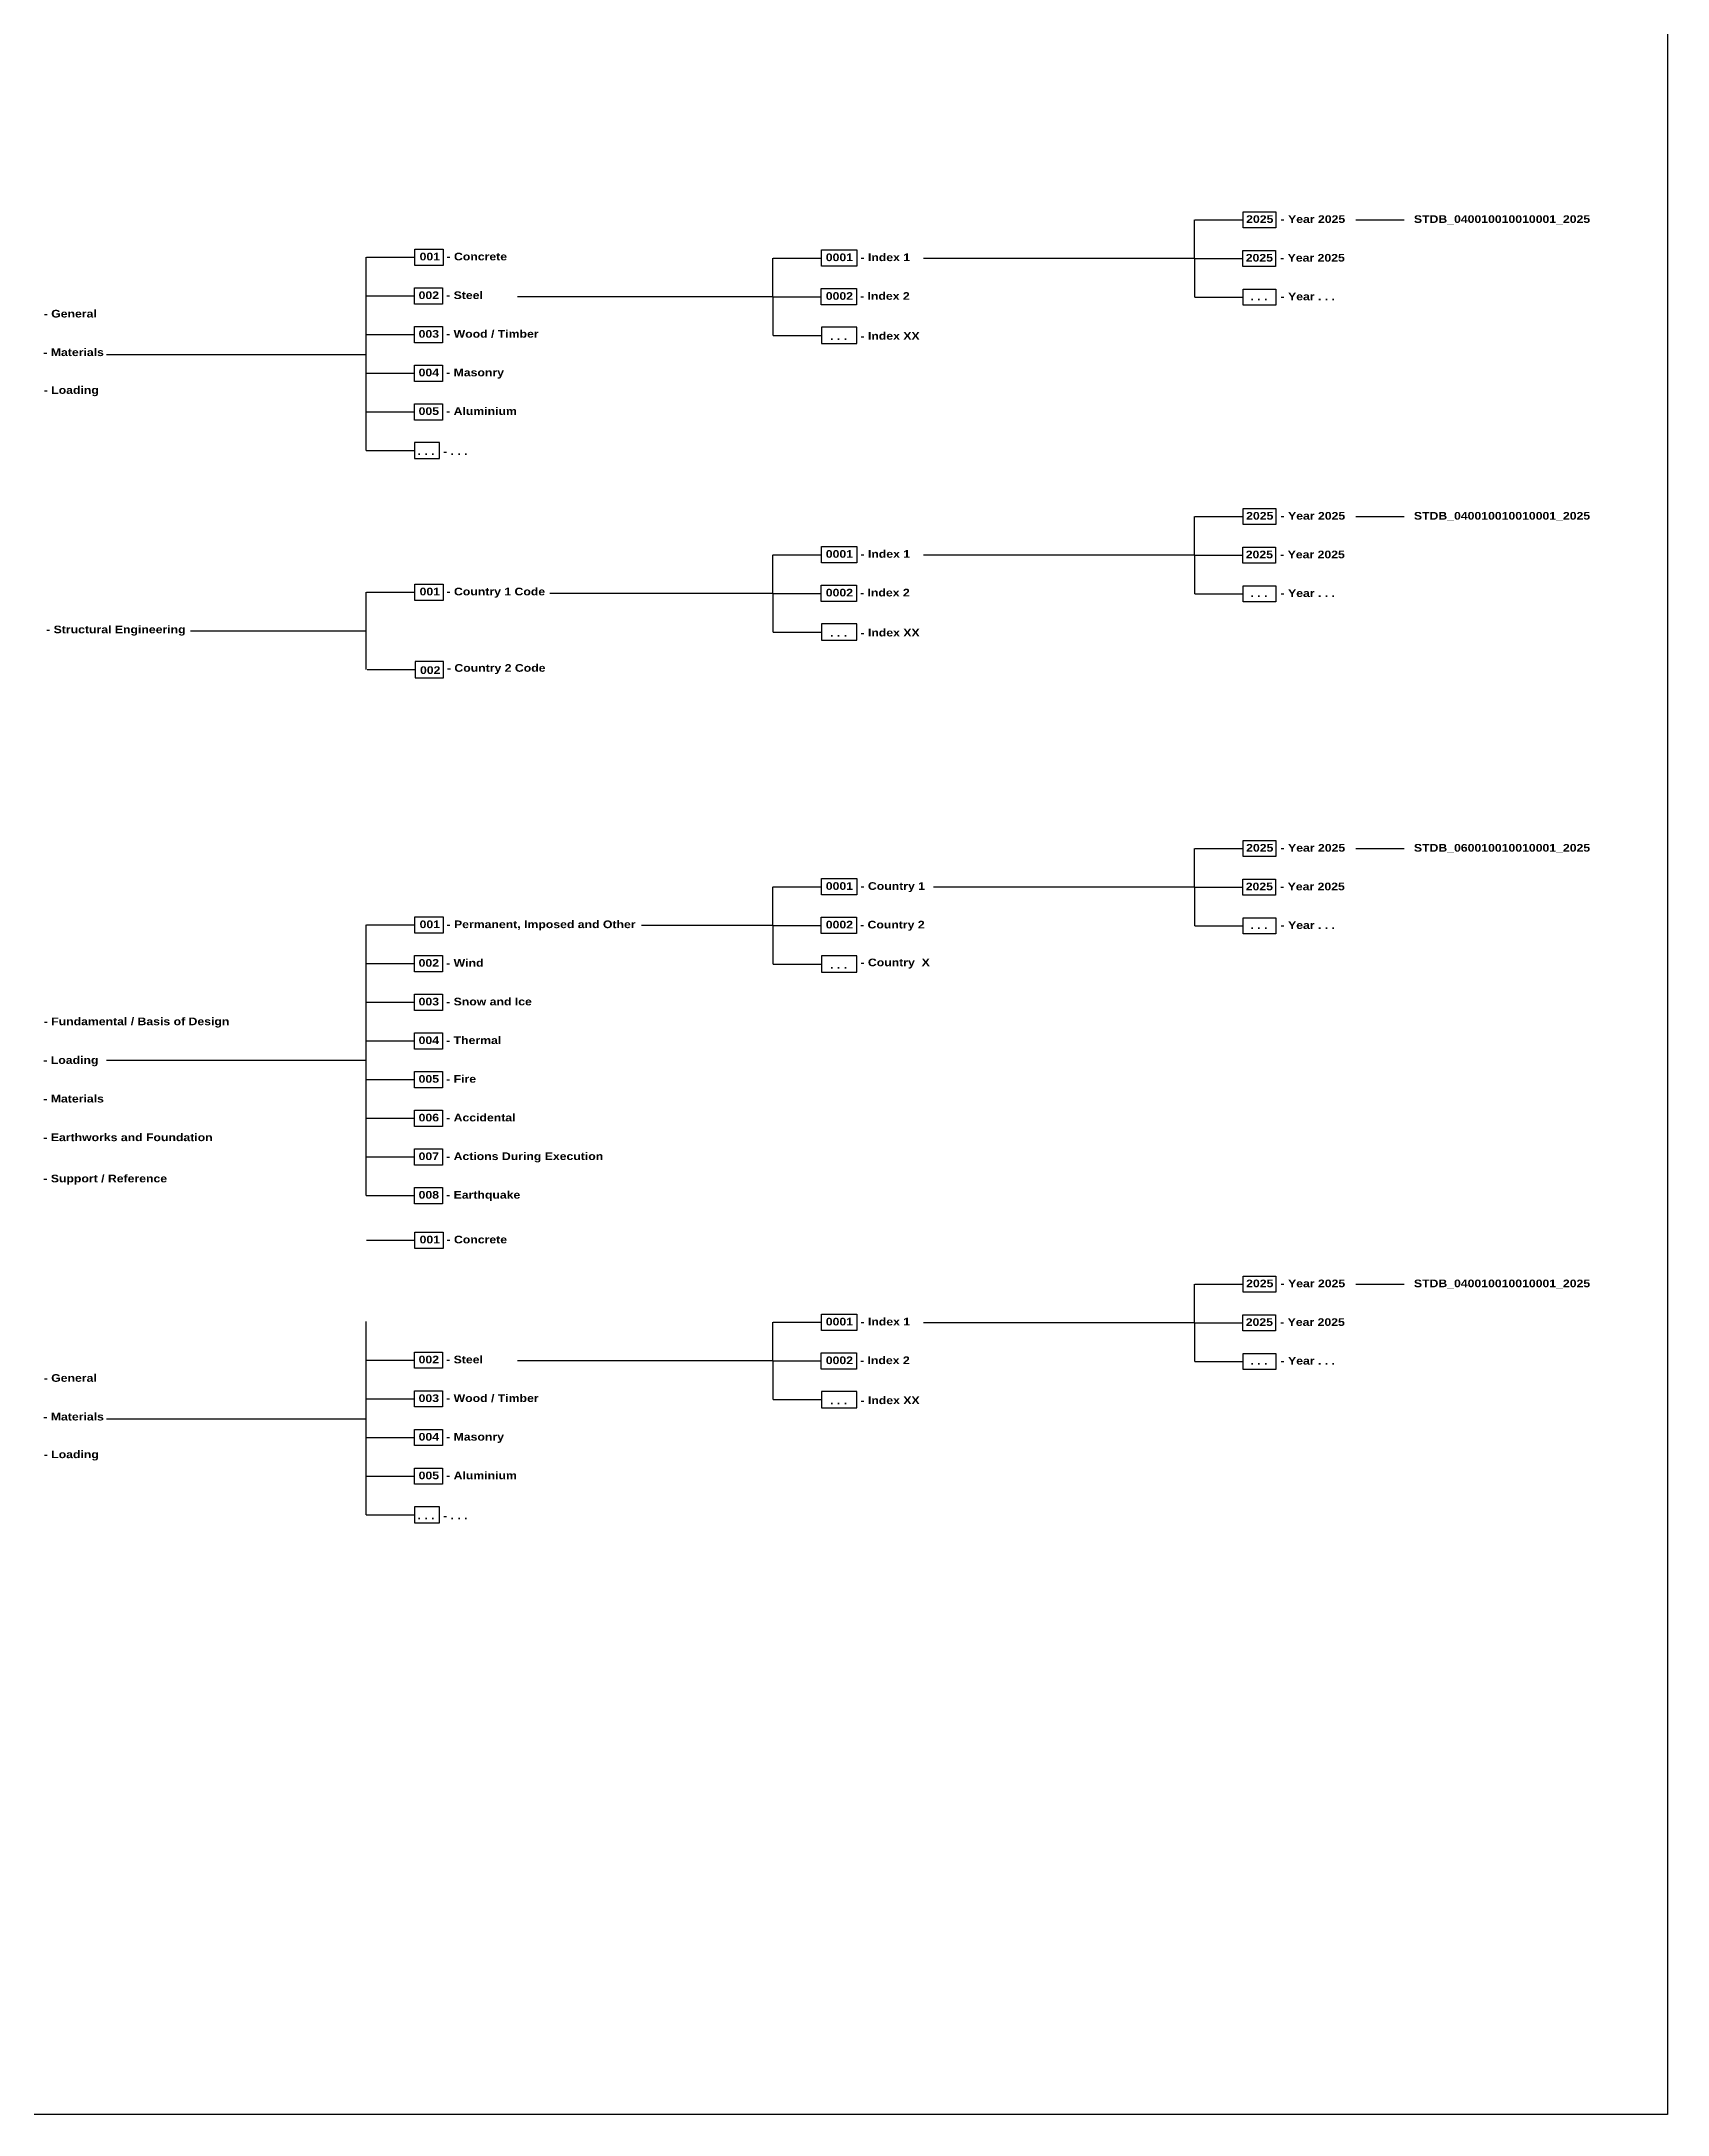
# Model space of a CAD drawing. Header units: metres. Extents: x 670 to 1407, y -2770 to -142.
# Drawn here: x 843.1 to 1055.6, y -769.1 to -498.4 of the extents above; entities that cross this region are included whole.
import ezdxf

# ---------------------------------------------------------------- set-up
doc = ezdxf.new("R2010")
doc.units = ezdxf.units.M
doc.styles.add('Arial Black', font='ariblk.ttf')

msp = doc.modelspace()

# ---------------------------------------------------------------- linework, layer by layer
for points in [[(669.88, -167.92), (1055.55, -167.92), (1055.55, -769.12), (669.88, -769.12)], [(1000.09, -520.61), (1004.38, -520.61), (1004.38, -522.73), (1000.09, -522.73)], [(891.88, -525.5), (895.56, -525.5), (895.56, -527.61), (891.88, -527.61)], [(891.88, -525.5), (895.56, -525.5), (895.56, -527.61), (891.88, -527.61)], [(945, -525.59), (949.64, -525.59), (949.64, -527.71), (945, -527.71)], [(1000.04, -525.66), (1004.33, -525.66), (1004.33, -527.78), (1000.04, -527.78)], [(891.83, -530.54), (895.51, -530.54), (895.51, -532.66), (891.83, -532.66)], [(944.95, -530.64), (949.59, -530.64), (949.59, -532.76), (944.95, -532.76)], [(1000.09, -530.71), (1004.38, -530.71), (1004.38, -532.82), (1000.09, -532.82)], [(891.83, -535.59), (895.51, -535.59), (895.51, -537.71), (891.83, -537.71)], [(945, -537.81), (949.64, -537.81), (949.64, -535.69), (945, -535.69)], [(891.83, -540.64), (895.51, -540.64), (895.51, -542.76), (891.83, -542.76)], [(891.83, -545.69), (895.51, -545.69), (895.51, -547.81), (891.83, -547.81)], [(891.83, -552.85), (895.11, -552.85), (895.11, -550.74), (891.83, -550.74)], [(1000.09, -559.36), (1004.38, -559.36), (1004.38, -561.47), (1000.09, -561.47)], [(945, -564.34), (949.64, -564.34), (949.64, -566.46), (945, -566.46)], [(1000.04, -564.41), (1004.33, -564.41), (1004.33, -566.52), (1000.04, -566.52)], [(891.88, -569.24), (895.56, -569.24), (895.56, -571.36), (891.88, -571.36)], [(891.88, -569.24), (895.56, -569.24), (895.56, -571.36), (891.88, -571.36)], [(944.95, -569.39), (949.59, -569.39), (949.59, -571.51), (944.95, -571.51)], [(1000.09, -569.45), (1004.38, -569.45), (1004.38, -571.57), (1000.09, -571.57)], [(945, -576.55), (949.64, -576.55), (949.64, -574.44), (945, -574.44)], [(891.93, -581.46), (895.61, -581.46), (895.61, -579.34), (891.93, -579.34)], [(891.93, -581.46), (895.61, -581.46), (895.61, -579.34), (891.93, -579.34)], [(1000.09, -602.72), (1004.38, -602.72), (1004.38, -604.83), (1000.09, -604.83)], [(945, -607.7), (949.64, -607.7), (949.64, -609.82), (945, -609.82)], [(1000.04, -607.77), (1004.33, -607.77), (1004.33, -609.88), (1000.04, -609.88)], [(891.88, -612.7), (895.56, -612.7), (895.56, -614.82), (891.88, -614.82)], [(891.88, -612.7), (895.56, -612.7), (895.56, -614.82), (891.88, -614.82)], [(944.95, -612.75), (949.59, -612.75), (949.59, -614.87), (944.95, -614.87)], [(1000.09, -612.81), (1004.38, -612.81), (1004.38, -614.93), (1000.09, -614.93)], [(891.83, -617.75), (895.51, -617.75), (895.51, -619.87), (891.83, -619.87)], [(945, -619.92), (949.64, -619.92), (949.64, -617.8), (945, -617.8)], [(891.83, -622.8), (895.51, -622.8), (895.51, -624.92), (891.83, -624.92)], [(891.83, -627.85), (895.51, -627.85), (895.51, -629.96), (891.83, -629.96)], [(891.83, -632.9), (895.51, -632.9), (895.51, -635.01), (891.83, -635.01)], [(891.83, -637.94), (895.51, -637.94), (895.51, -640.06), (891.83, -640.06)], [(891.83, -642.99), (895.51, -642.99), (895.51, -645.11), (891.83, -645.11)], [(891.83, -648.04), (895.51, -648.04), (895.51, -650.16), (891.83, -650.16)], [(891.88, -653.88), (895.56, -653.88), (895.56, -656), (891.88, -656)], [(891.88, -653.88), (895.56, -653.88), (895.56, -656), (891.88, -656)], [(1000.09, -659.61), (1004.38, -659.61), (1004.38, -661.73), (1000.09, -661.73)], [(945, -664.6), (949.64, -664.6), (949.64, -666.71), (945, -666.71)], [(1000.04, -664.66), (1004.33, -664.66), (1004.33, -666.78), (1000.04, -666.78)], [(891.83, -669.55), (895.51, -669.55), (895.51, -671.66), (891.83, -671.66)], [(944.95, -669.64), (949.59, -669.64), (949.59, -671.76), (944.95, -671.76)], [(1000.09, -669.71), (1004.38, -669.71), (1004.38, -671.82), (1000.09, -671.82)], [(891.83, -674.59), (895.51, -674.59), (895.51, -676.71), (891.83, -676.71)], [(945, -676.81), (949.64, -676.81), (949.64, -674.69), (945, -674.69)], [(891.83, -679.64), (895.51, -679.64), (895.51, -681.76), (891.83, -681.76)], [(891.83, -684.69), (895.51, -684.69), (895.51, -686.81), (891.83, -686.81)], [(891.83, -691.85), (895.11, -691.85), (895.11, -689.74), (891.83, -689.74)]]:
    msp.add_lwpolyline(points, close=True)
at = {"color": 8}
for points in [[(993.73, -526.72), (993.73, -521.67)], [(993.78, -521.67), (1000.09, -521.67)], [(1014.84, -521.67), (1021.15, -521.67)], [(885.53, -531.6), (885.53, -526.55)], [(885.58, -526.55), (891.88, -526.55)], [(938.65, -531.7), (938.65, -526.65)], [(938.7, -526.65), (945, -526.65)], [(993.73, -526.72), (958.35, -526.72)], [(993.73, -526.72), (1000.04, -526.72)], [(993.73, -526.72), (993.73, -531.77)], [(885.53, -531.6), (891.83, -531.6)], [(885.53, -536.65), (885.53, -531.6)], [(938.65, -531.7), (905.28, -531.7)], [(938.65, -531.7), (944.95, -531.7)], [(938.65, -531.7), (938.65, -536.75)], [(993.78, -531.77), (1000.09, -531.77)], [(885.53, -536.65), (891.83, -536.65)], [(885.53, -541.7), (885.53, -536.65)], [(938.7, -536.75), (945, -536.75)], [(851.58, -539.25), (885.53, -539.25)], [(885.53, -541.7), (891.83, -541.7)], [(885.53, -546.75), (885.53, -541.7)], [(885.53, -546.75), (891.83, -546.75)], [(885.53, -551.8), (885.53, -546.75)], [(885.53, -551.8), (891.83, -551.8)], [(993.73, -565.46), (993.73, -560.41)], [(993.78, -560.41), (1000.09, -560.41)], [(1014.84, -560.41), (1021.15, -560.41)], [(938.65, -570.45), (938.65, -565.4)], [(938.7, -565.4), (945, -565.4)], [(993.73, -565.46), (958.35, -565.46)], [(993.73, -565.46), (1000.04, -565.46)], [(993.73, -565.46), (993.73, -570.51)], [(885.53, -575.35), (885.53, -570.3)], [(885.58, -570.3), (891.88, -570.3)], [(938.65, -570.45), (909.53, -570.45)], [(938.65, -570.45), (944.95, -570.45)], [(938.65, -570.45), (938.65, -575.5)], [(993.78, -570.51), (1000.09, -570.51)], [(862.55, -575.35), (885.53, -575.35)], [(885.53, -580.4), (885.53, -575.35)], [(938.7, -575.5), (945, -575.5)], [(885.63, -580.4), (891.93, -580.4)], [(993.73, -608.82), (993.73, -603.78)], [(993.78, -603.78), (1000.09, -603.78)], [(1014.84, -603.78), (1021.15, -603.78)], [(938.65, -613.81), (938.65, -608.76)], [(938.7, -608.76), (945, -608.76)], [(993.73, -608.82), (959.63, -608.82)], [(993.73, -608.82), (1000.04, -608.82)], [(993.73, -608.82), (993.73, -613.87)], [(885.53, -618.81), (885.53, -613.76)], [(885.58, -613.76), (891.88, -613.76)], [(938.65, -613.81), (921.47, -613.81)], [(938.65, -613.81), (944.95, -613.81)], [(938.65, -613.81), (938.65, -618.86)], [(993.78, -613.87), (1000.09, -613.87)], [(885.53, -618.81), (891.83, -618.81)], [(885.53, -623.86), (885.53, -618.81)], [(938.7, -618.86), (945, -618.86)], [(885.53, -623.86), (891.83, -623.86)], [(885.53, -628.91), (885.53, -623.86)], [(885.53, -628.91), (891.83, -628.91)], [(885.53, -633.95), (885.53, -628.91)], [(851.58, -631.43), (885.53, -631.43)], [(885.53, -633.95), (891.83, -633.95)], [(885.53, -639), (885.53, -633.95)], [(885.53, -639), (891.83, -639)], [(885.53, -644.05), (885.53, -639)], [(885.53, -644.05), (891.83, -644.05)], [(885.53, -649.1), (885.53, -644.05)], [(885.53, -649.1), (891.83, -649.1)], [(885.58, -654.94), (891.88, -654.94)], [(993.73, -665.72), (993.73, -660.67)], [(993.78, -660.67), (1000.09, -660.67)], [(1014.84, -660.67), (1021.15, -660.67)], [(885.53, -670.6), (885.53, -665.56)], [(938.65, -670.7), (938.65, -665.65)], [(938.7, -665.65), (945, -665.65)], [(993.73, -665.72), (958.35, -665.72)], [(993.73, -665.72), (1000.04, -665.72)], [(993.73, -665.72), (993.73, -670.77)], [(885.53, -670.6), (891.83, -670.6)], [(885.53, -675.65), (885.53, -670.6)], [(938.65, -670.7), (905.28, -670.7)], [(938.65, -670.7), (944.95, -670.7)], [(938.65, -670.7), (938.65, -675.75)], [(993.78, -670.77), (1000.09, -670.77)], [(885.53, -675.65), (891.83, -675.65)], [(885.53, -680.7), (885.53, -675.65)], [(938.7, -675.75), (945, -675.75)], [(851.58, -678.25), (885.53, -678.25)], [(885.53, -680.7), (891.83, -680.7)], [(885.53, -685.75), (885.53, -680.7)], [(885.53, -685.75), (891.83, -685.75)], [(885.53, -690.8), (885.53, -685.75)], [(885.53, -690.8), (891.83, -690.8)]]:
    msp.add_lwpolyline(points, dxfattribs=at)

# ---------------------------------------------------------------- texts
at = {"char_height": 1, "style": 'Arial Black'}
for s, width, insert, attachment_point in [('2025  ', 39.803, (1000.49, -521.07), 1), ('- Year 2025', 39.803, (1004.99, -521.07), 1), ('STDB_040010010010001_2025', 39.803, (1022.41, -521.07), 1), ('001  ', 39.803, (892.5, -525.96), 1), ('- Concrete', 39.803, (896.02, -525.96), 1), ('0001  ', 39.803, (945.57, -526.06), 1), ('- Index 1', 39.803, (950.1, -526.06), 1), ('2025  ', 39.803, (1000.44, -526.12), 1), ('- Year 2025', 39.803, (1004.94, -526.12), 1), ('- General', 39.803, (843.39, -533.42), 1), ('002  ', 39.803, (892.37, -531.01), 1), ('- Steel ', 39.803, (895.97, -531.01), 1), ('0002  ', 39.803, (945.57, -531.11), 1), ('- Index 2', 42.8797, (950.05, -531.11), 1), ('. . .  ', 39.803, (1001.05, -531.17), 1), ('- Year . . .', 39.803, (1004.99, -531.17), 1), ('003  ', 39.803, (892.37, -536.06), 1), ('- Wood / Timber', 39.803, (895.97, -536.06), 1), ('- Materials', 42.8797, (843.34, -538.46), 1), ('. . .  ', 39.803, (946.13, -537.34), 7), ('- Index XX', 39.803, (950.1, -537.34), 7), ('004  ', 39.803, (892.37, -541.1), 1), ('- Masonry', 39.803, (895.97, -541.1), 1), ('- Loading', 39.803, (843.39, -544.7), 7), ('005  ', 39.803, (892.37, -546.15), 1), ('- Aluminium', 39.803, (895.97, -546.15), 1), ('. . .  ', 39.803, (892.23, -552.39), 7), ('- . . .', 39.803, (895.57, -552.39), 7), ('2025  ', 39.803, (1000.49, -559.82), 1), ('- Year 2025', 39.803, (1004.99, -559.82), 1), ('STDB_040010010010001_2025', 39.803, (1022.41, -559.82), 1), ('0001  ', 39.803, (945.57, -564.8), 1), ('- Index 1', 39.803, (950.1, -564.8), 1), ('2025  ', 39.803, (1000.44, -564.87), 1), ('- Year 2025', 39.803, (1004.94, -564.87), 1), ('001  ', 39.803, (892.5, -569.71), 1), ('- Country 1 Code', 39.803, (896.02, -569.71), 1), ('0002  ', 39.803, (945.57, -569.85), 1), ('- Index 2', 42.8797, (950.05, -569.85), 1), ('. . .  ', 39.803, (1001.05, -569.92), 1), ('- Year . . .', 39.803, (1004.99, -569.92), 1), ('- Structural Engineering', 22.8956, (843.71, -574.66), 1), ('. . .  ', 39.803, (946.13, -576.09), 7), ('- Index XX', 39.803, (950.1, -576.09), 7), ('002  ', 39.803, (892.55, -580.99), 7), ('- Country 2 Code', 39.803, (896.07, -580.99), 7), ('2025  ', 39.803, (1000.49, -603.18), 1), ('- Year 2025', 39.803, (1004.99, -603.18), 1), ('STDB_060010010010001_2025', 39.803, (1022.41, -603.18), 1), ('0001  ', 39.803, (945.57, -608.17), 1), ('- Country 1', 39.803, (950.1, -608.17), 1), ('2025  ', 39.803, (1000.44, -608.23), 1), ('- Year 2025', 39.803, (1004.94, -608.23), 1), ('001  ', 39.803, (892.5, -613.17), 1), ('- Permanent, Imposed and Other', 39.803, (896.02, -613.17), 1), ('0002  ', 39.803, (945.57, -613.21), 1), ('- Country 2', 42.8797, (950.05, -613.21), 1), ('. . .  ', 39.803, (1001.05, -613.28), 1), ('- Year . . .', 39.803, (1004.99, -613.28), 1), ('002  ', 39.803, (892.37, -618.21), 1), ('- Wind ', 39.803, (895.97, -618.21), 1), ('. . .  ', 39.803, (946.13, -619.45), 7), ('- Country  X', 39.803, (950.1, -619.45), 7), ('003  ', 39.803, (892.37, -623.26), 1), ('- Snow and Ice', 39.803, (895.97, -623.26), 1), ('- Fundamental / Basis of Design', 39.803, (843.39, -625.85), 1), ('004  ', 39.803, (892.37, -628.31), 1), ('- Thermal', 39.803, (895.97, -628.31), 1), ('- Loading', 42.8797, (843.34, -630.9), 1), ('005  ', 39.803, (892.37, -633.36), 1), ('- Fire', 39.803, (895.97, -633.36), 1), ('- Materials', 42.8797, (843.34, -635.94), 1), ('006  ', 39.803, (892.37, -638.41), 1), ('- Accidental', 39.803, (895.97, -638.41), 1), ('- Earthworks and Foundation', 42.8797, (843.34, -640.99), 1), ('007  ', 39.803, (892.37, -643.46), 1), ('- Actions During Execution ', 39.803, (895.97, -643.46), 1), ('- Support / Reference', 42.8797, (843.34, -646.37), 1), ('008  ', 39.803, (892.37, -648.5), 1), ('- Earthquake', 39.803, (895.97, -648.5), 1), ('001  ', 39.803, (892.5, -654.34), 1), ('- Concrete', 39.803, (896.02, -654.34), 1), ('2025  ', 39.803, (1000.49, -660.07), 1), ('- Year 2025', 39.803, (1004.99, -660.07), 1), ('STDB_040010010010001_2025', 39.803, (1022.41, -660.07), 1), ('0001  ', 39.803, (945.57, -665.06), 1), ('- Index 1', 39.803, (950.1, -665.06), 1), ('2025  ', 39.803, (1000.44, -665.12), 1), ('- Year 2025', 39.803, (1004.94, -665.12), 1), ('002  ', 39.803, (892.37, -670.01), 1), ('- Steel ', 39.803, (895.97, -670.01), 1), ('0002  ', 39.803, (945.57, -670.11), 1), ('- Index 2', 42.8797, (950.05, -670.11), 1), ('. . .  ', 39.803, (1001.05, -670.17), 1), ('- Year . . .', 39.803, (1004.99, -670.17), 1), ('- General', 39.803, (843.39, -672.42), 1), ('003  ', 39.803, (892.37, -675.06), 1), ('- Wood / Timber', 39.803, (895.97, -675.06), 1), ('. . .  ', 39.803, (946.13, -676.35), 7), ('- Index XX', 39.803, (950.1, -676.35), 7), ('- Materials', 42.8797, (843.34, -677.47), 1), ('004  ', 39.803, (892.37, -680.1), 1), ('- Masonry', 39.803, (895.97, -680.1), 1), ('- Loading', 39.803, (843.39, -683.7), 7), ('005  ', 39.803, (892.37, -685.15), 1), ('- Aluminium', 39.803, (895.97, -685.15), 1), ('. . .  ', 39.803, (892.23, -691.39), 7), ('- . . .', 39.803, (895.57, -691.39), 7)]:
    msp.add_mtext_dynamic_manual_height_columns(s, width=width, gutter_width=1, heights=[0], dxfattribs=dict(at, insert=insert, attachment_point=attachment_point))

doc.saveas('drawing.dxf')
